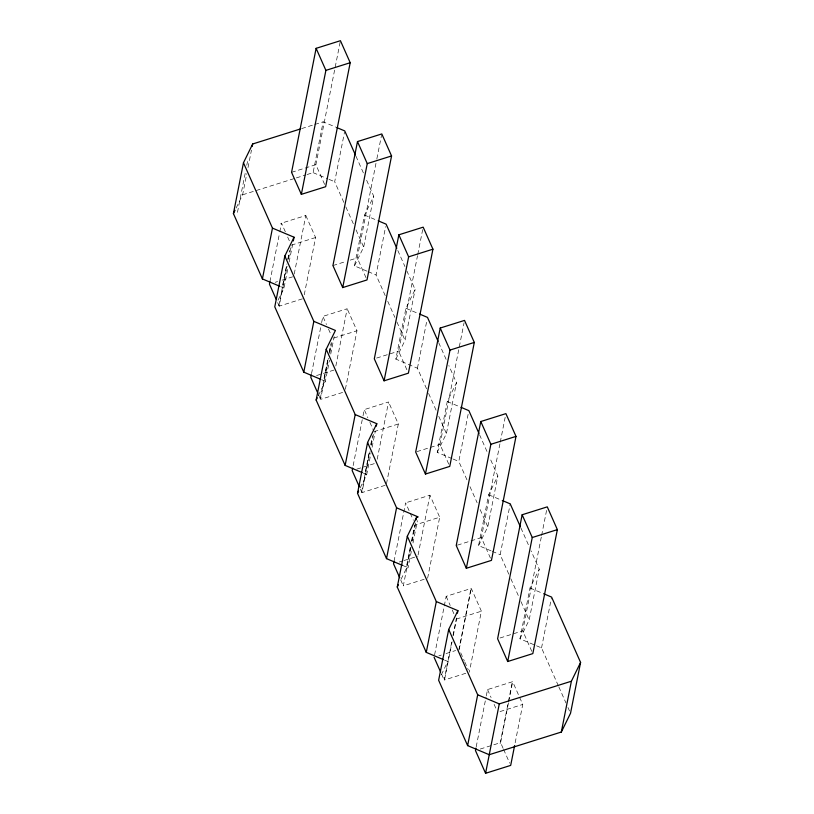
<?xml version="1.0" encoding="UTF-8"?>
<svg xmlns="http://www.w3.org/2000/svg" width="814" height="814" viewBox="0 0 814 814"><rect width="100%" height="100%" fill="white"/><g stroke="black" fill="none" stroke-linecap="round" stroke-linejoin="round"><path stroke-width="0.61" stroke-dasharray="4.07 3.05" d="M237.464 212.322L245.563 171.418M246.784 165.222L247.527 161.508M236.121 208.069L242.613 194.8L246.784 173.738M248.016 167.542L251.455 150.183M269.922 281.634L279.538 233.099M279.782 231.858L281.502 223.148L285.622 232.417M282.692 285.134L286.864 264.062M287.851 259.106L289.57 250.427M278.826 305.555L286.925 264.652M287.912 259.697L288.889 254.741M302.36 298.86L279.202 306.145L287.088 266.32M288.563 258.862L290.781 247.66M278.032 300.193L283.984 288.034L287.912 268.203M289.143 262.006L292.572 244.658M307.132 174.522L313.105 172.639L323.168 121.825L335.663 127.096M294.23 273.992L305.81 215.507L280.657 223.412M324.623 184.391L315.873 164.693L340.425 40.7M304.253 294.77L315.588 237.525L305.81 215.507M343.844 202.381L334.686 181.746L344.505 132.173M311.538 373.616L321.398 323.85M321.642 322.609L322.873 316.381L326.475 324.501M324.064 378.368L327.991 358.536M329.222 352.34L330.932 343.661M320.197 398.789L328.296 357.885M329.528 351.689L330.26 347.975M342.572 392.46L320.574 399.379L328.703 358.313M329.69 353.337L331.909 342.134M318.315 395.635L325.356 381.267L329.528 360.205M330.749 354.009L334.188 336.65M366.972 271.143L354.477 265.873L364.54 215.059L373.748 196.266L366.117 179.08M335.846 365.974L347.181 308.74L322.029 316.646M365.985 277.625L357.244 257.926L376.638 159.971M376.882 158.73L381.552 135.175M354.477 265.873L363.685 247.09L373.748 196.266M345.38 389.245L356.959 330.759L347.181 308.74M385.215 295.614L376.058 274.979L385.633 226.648M353.154 465.608L362.769 417.083M363.013 415.842L364.245 409.615L367.847 417.735M365.435 471.601L369.363 451.77M370.828 444.332L372.547 435.653M361.569 492.022L369.424 452.36M370.899 444.922L371.632 441.208M385.093 485.327L361.945 492.612L370.075 451.546M371.306 445.329L373.768 432.885M360.226 487.769L366.727 474.501L370.899 453.439M372.12 447.242L375.315 431.125M426.587 388.848L417.429 368.213L395.848 359.106L405.911 308.292L415.109 289.499L406.98 271.164M377.218 459.208L388.553 401.974L363.39 409.88M406.847 369.709L398.616 351.16L417.521 255.688M417.765 254.446L422.67 229.65M395.848 359.106L405.057 340.323L415.109 289.499M386.497 483.719L398.321 423.992L388.553 401.974M417.429 368.213L426.76 321.123M394.037 561.334L405.616 502.849L409.727 512.118M406.807 564.835L410.236 547.476M411.467 541.279L414.652 525.172M401.058 579.303L406.471 568.243L410.643 547.181M411.874 540.984L415.547 522.395M424.145 579.293L403.317 585.846L410.948 547.273M412.179 541.045L415.384 524.877L439.692 517.226L429.924 495.207L404.762 503.113M406.471 568.243L408.089 567.734L411.772 549.145M413.003 542.948L417.419 520.645M451.984 458.577L437.22 452.34L447.273 401.526L456.481 382.733L448.85 365.547M418.091 554.934L429.924 495.207M448.728 464.092L439.987 444.393L464.041 322.883M437.22 452.34L446.418 433.557L456.481 382.733M427.625 578.205L439.692 517.226M466.941 479.792L458.801 461.446L468.121 414.357M434.595 654.822L446.174 596.336L471.286 588.441L481.389 611.202L469.312 672.171M465.73 673.3L444.2 680.066L451.831 641.493M452.991 635.449L456.43 618.101M444.678 679.08L452.075 641.747M453.306 635.531L456.756 618.111M491.076 550.844L478.581 545.573L488.644 494.759L497.853 475.966L489.713 457.631M458.73 650.396L470.807 589.428M459.218 649.409L471.286 588.441M490.445 558.109L481.349 537.627L500.01 443.396M500.254 442.155L505.168 417.358M478.581 545.573L487.79 526.79L497.853 475.966M508.811 574.165L500.172 554.68L510.225 503.866M476.21 746.804L486.06 697.038M486.314 695.797L487.545 689.57L512.657 681.674L522.761 704.436L514.875 744.25M558.323 685.744L541.534 647.913L519.953 638.807L530.016 587.993L539.224 569.2L531.084 550.864M500.101 743.63L508.231 702.574M508.475 701.332L512.179 682.661M503.113 748.331L500.59 742.643L508.475 702.828M508.719 701.587L512.657 681.674M531.807 651.342L522.72 630.86L541.381 536.63M541.625 535.388L546.784 509.35M519.953 638.807L529.161 620.024L539.224 569.2M541.534 647.913L551.353 598.341M441.341 674.745L447.842 661.477L444.434 660.042M301.658 128.592L313.614 124.827M314.804 124.45L323.168 121.825M291.565 172.334L315.873 164.693M242.613 194.8L295.187 178.276M296.377 177.9L305.942 174.898M291.28 245.177L315.588 237.525M275.224 282.295L277.533 281.573M282.163 280.118L292.582 276.841M332.936 265.567L345.665 261.559M350.295 260.104L357.244 257.926M333.801 338.044L356.959 330.759M316.595 375.529L333.954 370.075M376.617 358.068L398.616 351.16M374.013 431.644L398.321 423.992M356.807 469.129L375.325 463.308M416.829 451.668L439.987 444.393M399.328 561.996L402.798 560.907M403.958 560.541L417.847 556.176M457.427 545.146L481.349 537.627M456.267 619.098L481.389 611.202M438.888 655.809L441.28 655.056M446.062 653.55L455.626 650.539M500 638.003L522.72 630.86M500.03 711.578L522.761 704.436M480.25 749.043L500.59 742.643M313.105 172.639L327.879 178.877M329.009 179.355L334.686 181.746M364.54 215.059L377.035 220.329M368.111 271.632L376.058 274.979M405.911 308.292L418.406 313.563M280.576 286.599L283.984 288.034M447.273 401.526L459.778 406.797M321.947 379.833L325.356 381.267M453.123 459.055L458.801 461.446M488.644 494.759L501.139 500.03M363.319 473.066L366.727 474.501M492.216 551.332L500.172 554.68M530.016 587.993L542.511 593.264M402.411 565.343L408.089 567.734M355.942 156.156L363.573 173.341M397.822 250.529L404.945 266.575M438.685 342.623L446.306 359.808M479.538 434.707L487.169 451.902M520.909 527.94L529.049 546.275M345.879 206.97L353.51 224.165M356.054 229.894L363.685 247.09M387.759 301.343L394.882 317.399M396.917 321.978L405.057 340.323M428.622 393.437L436.762 411.772M438.787 416.361L446.418 433.557M469.993 486.67L477.106 502.716M480.158 509.595L487.79 526.79M510.846 578.754L518.986 597.1M521.021 601.678L529.161 620.024M558.831 686.894L565.954 702.94M567.989 707.519L569.515 710.958M287.678 237.057L289.733 241.697M328.53 329.131L331.105 334.93M369.902 422.364L373.504 430.484M410.246 513.278L413.329 520.238M446.174 596.336L450.213 605.443M452.228 609.991L454.253 614.539M487.545 689.57L491.076 697.537M494.108 704.364L496.632 710.052M460.734 652.828L464.265 660.795M464.774 661.924L468.304 669.891M503.622 749.47L509.676 763.125M277.666 302.666L279.202 306.145M318.518 394.739L320.574 399.379M360.399 489.133L361.945 492.612M400.742 580.046L403.317 585.846M441.676 674.379L444.2 680.066"/><path stroke-width="1.22" d="M279.436 286.121L262.403 278.927L233.415 213.594L243.467 162.78L252.676 143.986L300.468 128.958M252.187 146.469L252.676 143.986M262.403 278.927L272.466 228.113L243.467 162.78M269.922 281.634L269.434 284.117L276.119 299.186M316.117 48.341L291.565 172.334L301.343 194.353L325.651 186.711L350.203 62.719L340.425 40.7L316.117 48.341L325.895 70.37L301.343 194.353M272.466 228.113L294.047 237.22L284.839 256.013L274.776 306.827L303.775 372.161L320.808 379.355M293.315 240.944L294.047 237.22M303.775 372.161L313.828 321.347L284.839 256.013M311.294 374.867L310.806 377.35L317.999 393.579M357.488 141.575L332.936 265.567L342.714 287.586L367.012 279.945L391.565 155.952L381.797 133.934L357.488 141.575L367.256 163.604L342.714 287.586M362.179 472.588L345.136 465.394L316.147 400.061L326.211 349.247L335.419 330.453L313.828 321.347M345.136 465.394L355.199 414.58L326.211 349.247M352.666 468.101L352.167 470.584L359.371 486.813M398.86 234.808L374.308 358.801L384.076 380.82L408.384 373.178L432.936 249.186L423.168 227.167L398.86 234.808L408.628 256.837L384.076 380.82M402.411 565.343L386.508 558.628L357.519 493.294L367.582 442.48L376.78 423.687L355.199 414.58M376.292 426.17L376.78 423.687M386.508 558.628L396.571 507.814L367.582 442.48M394.037 561.334L393.538 563.817L399.715 577.726M440.221 328.042L415.679 452.035L425.447 474.053L449.755 466.412L474.308 342.429L464.529 320.401L440.221 328.042L450 350.071L425.447 474.053M443.294 659.564L426.261 652.37L397.263 587.036L407.326 536.223L416.534 517.429L418.152 516.921L396.571 507.814M416.046 519.912L416.534 517.429M426.261 652.37L436.314 601.556L407.326 536.223M480.789 421.53L456.237 545.522L466.33 568.284L491.453 560.378L516.005 436.396L505.901 413.634L480.789 421.53L490.883 444.291L466.33 568.284M436.314 601.556L457.906 610.663L448.697 629.456L438.634 680.27L467.623 745.604L489.214 754.71L561.324 732.04L570.533 713.257L580.586 662.433L551.597 597.1L543.65 593.742M457.417 613.146L457.906 610.663M467.623 745.604L477.686 694.79L448.697 629.456M475.966 748.056L475.468 750.539L485.571 773.3L510.683 765.404L514.631 745.492M522.15 514.763L497.608 638.756L507.702 661.517L532.824 653.611L557.366 529.629L547.273 506.868L522.15 514.763L532.254 537.525L507.702 661.517M485.571 773.3L499.277 703.896L571.387 681.226L580.586 662.433M561.324 732.04L571.387 681.226M233.415 213.594L235.032 210.277M316.147 400.061L317.236 397.853M357.519 493.294L358.598 491.086M397.263 587.036L398.351 584.828M325.895 70.37L350.203 62.719M367.256 163.604L391.565 155.952M408.628 256.837L432.936 249.186M450 350.071L474.308 342.429M490.883 444.291L516.005 436.396M532.254 537.525L557.366 529.629M336.803 127.574L344.749 130.932L355.433 155.006M378.174 220.808L386.121 224.165L396.805 248.239M419.536 314.041L427.492 317.399L438.176 341.473M460.907 407.275L468.864 410.632L479.029 433.557M502.279 500.508L510.225 503.866L520.4 526.79M477.686 694.79L499.277 703.896M434.096 657.305L440.669 672.099"/></g></svg>
